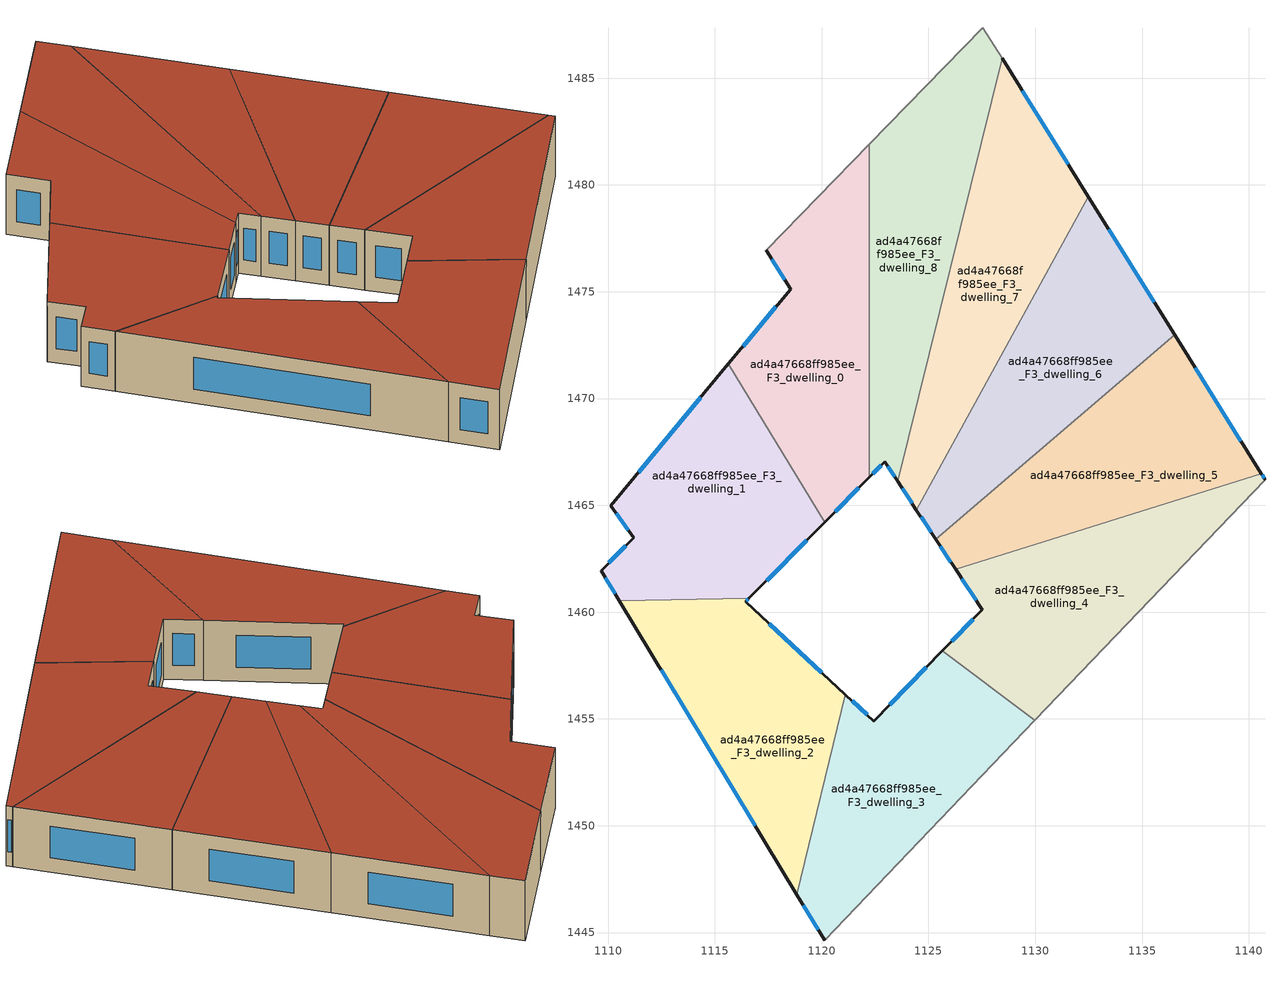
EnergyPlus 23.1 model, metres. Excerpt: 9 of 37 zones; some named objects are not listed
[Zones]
ad4a47668ff985ee_F3_dwelling_0
 floor to ad4a47668ff985ee_F2_dwelling_0 (EU_floor_Construction): 1122.23,1481.91 1122.23,1466.32 1120.14,1464.21 1115.64,1471.62 1118.54,1475.12 1117.4,1476.95 z9
 wall outside (EU_wall_Construction): 1120.14,1464.21 1122.23,1466.32 / 1117.4,1476.95 1118.54,1475.12 1115.64,1471.62 z9:12
 wall adiabatic (EU_wall_Construction): 1122.23,1481.91 1117.4,1476.95 z9:12
 wall to ad4a47668ff985ee_F3_dwelling_8 (EU_wall_Construction): 1122.23,1466.32 1122.23,1481.91 z9:12
 wall to ad4a47668ff985ee_F3_dwelling_1 (EU_wall_Construction): 1115.64,1471.62 1120.14,1464.21 z9:12
 window (EU_Window_Construction): 1120.63,1464.7 1121.74,1465.82 / 1117.86,1474.3 1116.32,1472.44 / 1117.67,1476.52 1118.28,1475.55 z9.7:11.3
 roof outside (EU_roof_Construction): 1120.14,1464.21 1122.23,1466.32 1122.23,1481.91 1117.4,1476.95 1118.54,1475.12 1115.64,1471.62 z12
ad4a47668ff985ee_F3_dwelling_1
 floor to ad4a47668ff985ee_F2_dwelling_1 (EU_floor_Construction): 1115.64,1471.62 1120.14,1464.21 1116.6,1460.64 1110.53,1460.53 1109.67,1461.94 1111.19,1463.47 1110.14,1464.99 z9
 wall outside (EU_wall_Construction): 1115.64,1471.62 1110.14,1464.99 1111.19,1463.47 1109.67,1461.94 1110.53,1460.53 / 1116.6,1460.64 1120.14,1464.21 z9:12
 wall to ad4a47668ff985ee_F3_dwelling_2 (EU_wall_Construction): 1110.53,1460.53 1116.6,1460.64 z9:12
 window (EU_Window_Construction): 1114.35,1470.06 1111.43,1466.55 / 1117.43,1461.48 1119.3,1463.37 / 1109.87,1461.61 1110.33,1460.86 / 1110.84,1463.11 1110.03,1462.3 / 1110.39,1464.63 1110.95,1463.83 z9.7:11.3
 roof outside (EU_roof_Construction): 1116.6,1460.64 1120.14,1464.21 1115.64,1471.62 1110.14,1464.99 1111.19,1463.47 1109.67,1461.94 1110.53,1460.53 z12
ad4a47668ff985ee_F3_dwelling_2
 floor to ad4a47668ff985ee_F2_dwelling_2 (EU_floor_Construction): 1121.11,1456.14 1118.84,1446.78 1110.53,1460.53 1116.6,1460.64 1116.44,1460.49 z9
 wall outside (EU_wall_Construction): 1121.11,1456.14 1116.44,1460.49 1116.6,1460.64 / 1110.53,1460.53 1118.84,1446.78 z9:12
 wall to ad4a47668ff985ee_F3_dwelling_3 (EU_wall_Construction): 1118.84,1446.78 1121.11,1456.14 z9:12
 window (EU_Window_Construction): 1116.48,1460.52 1116.56,1460.61 / 1120.01,1457.16 1117.54,1459.46 / 1112.48,1457.3 1116.89,1450.01 z9.7:11.3
 roof outside (EU_roof_Construction): 1118.84,1446.78 1121.11,1456.14 1116.44,1460.49 1116.6,1460.64 1110.53,1460.53 z12
ad4a47668ff985ee_F3_dwelling_3
 floor to ad4a47668ff985ee_F2_dwelling_3 (EU_floor_Construction): 1129.99,1454.94 1120.14,1444.64 1118.84,1446.78 1121.11,1456.14 1122.44,1454.9 1125.65,1458.19 z9
 wall outside (EU_wall_Construction): 1125.65,1458.19 1122.44,1454.9 1121.11,1456.14 / 1118.84,1446.78 1120.14,1444.64 z9:12
 wall to ad4a47668ff985ee_F3_dwelling_4 (EU_wall_Construction): 1129.99,1454.94 1125.65,1458.19 z9:12
 wall adiabatic (EU_wall_Construction): 1120.14,1444.64 1129.99,1454.94 z9:12
 window (EU_Window_Construction): 1122.13,1455.19 1121.42,1455.85 / 1124.9,1457.41 1123.2,1455.67 / 1119.15,1446.27 1119.83,1445.14 z9.7:11.3
 roof outside (EU_roof_Construction): 1120.14,1444.64 1129.99,1454.94 1125.65,1458.19 1122.44,1454.9 1121.11,1456.14 1118.84,1446.78 z12
ad4a47668ff985ee_F3_dwelling_4
 floor to ad4a47668ff985ee_F2_dwelling_4 (EU_floor_Construction): 1140.58,1466.49 1140.76,1466.21 1129.99,1454.94 1125.65,1458.19 1127.53,1460.11 1126.27,1462.01 z9
 wall outside (EU_wall_Construction): 1126.27,1462.01 1127.53,1460.11 1125.65,1458.19 / 1140.76,1466.21 1140.58,1466.49 z9:12
 wall to ad4a47668ff985ee_F3_dwelling_5 (EU_wall_Construction): 1140.58,1466.49 1126.27,1462.01 z9:12
 wall adiabatic (EU_wall_Construction): 1129.99,1454.94 1140.76,1466.21 z9:12
 window (EU_Window_Construction): 1127.09,1459.66 1126.09,1458.64 / 1126.57,1461.57 1127.23,1460.56 / 1140.72,1466.27 1140.62,1466.42 z9.7:11.3
 roof outside (EU_roof_Construction): 1129.99,1454.94 1140.76,1466.21 1140.58,1466.49 1126.27,1462.01 1127.53,1460.11 1125.65,1458.19 z12
ad4a47668ff985ee_F3_dwelling_5
 floor to ad4a47668ff985ee_F2_dwelling_5 (EU_floor_Construction): 1136.53,1472.98 1140.58,1466.49 1126.27,1462.01 1125.34,1463.41 z9
 wall outside (EU_wall_Construction): 1125.34,1463.41 1126.27,1462.01 / 1140.58,1466.49 1136.53,1472.98 z9:12
 wall to ad4a47668ff985ee_F3_dwelling_6 (EU_wall_Construction): 1136.53,1472.98 1125.34,1463.41 z9:12
 window (EU_Window_Construction): 1125.56,1463.09 1126.05,1462.34 / 1139.63,1468.01 1137.48,1471.45 z9.7:11.3
 roof outside (EU_roof_Construction): 1140.58,1466.49 1136.53,1472.98 1125.34,1463.41 1126.27,1462.01 z12
ad4a47668ff985ee_F3_dwelling_6
 floor to ad4a47668ff985ee_F2_dwelling_6 (EU_floor_Construction): 1132.49,1479.46 1136.53,1472.98 1125.34,1463.41 1124.44,1464.78 z9
 wall outside (EU_wall_Construction): 1124.44,1464.78 1125.34,1463.41 / 1136.53,1472.98 1132.49,1479.46 z9:12
 wall to ad4a47668ff985ee_F3_dwelling_7 (EU_wall_Construction): 1132.49,1479.46 1124.44,1464.78 z9:12
 window (EU_Window_Construction): 1124.65,1464.46 1125.13,1463.74 / 1135.58,1474.5 1133.44,1477.94 z9.7:11.3
 roof outside (EU_roof_Construction): 1136.53,1472.98 1132.49,1479.46 1124.44,1464.78 1125.34,1463.41 z12
ad4a47668ff985ee_F3_dwelling_7
 floor to ad4a47668ff985ee_F2_dwelling_7 (EU_floor_Construction): 1128.45,1485.93 1132.49,1479.46 1124.44,1464.78 1123.56,1466.12 z9
 wall outside (EU_wall_Construction): 1123.56,1466.12 1124.44,1464.78 / 1132.49,1479.46 1128.45,1485.93 z9:12
 wall to ad4a47668ff985ee_F3_dwelling_8 (EU_wall_Construction): 1128.45,1485.93 1123.56,1466.12 z9:12
 window (EU_Window_Construction): 1123.76,1465.8 1124.23,1465.1 / 1131.54,1480.98 1129.4,1484.41 z9.7:11.3
 roof outside (EU_roof_Construction): 1124.44,1464.78 1132.49,1479.46 1128.45,1485.93 1123.56,1466.12 z12
ad4a47668ff985ee_F3_dwelling_8
 floor to ad4a47668ff985ee_F2_dwelling_8 (EU_floor_Construction): 1127.55,1487.36 1128.45,1485.93 1123.56,1466.12 1122.95,1467.04 1122.23,1466.32 1122.23,1481.91 z9
 wall outside (EU_wall_Construction): 1122.23,1466.32 1122.95,1467.04 1123.56,1466.12 z9:12
 wall adiabatic (EU_wall_Construction): 1128.45,1485.93 1127.55,1487.36 1122.23,1481.91 z9:12
 window (EU_Window_Construction): 1123.09,1466.82 1123.41,1466.34 / 1122.4,1466.49 1122.78,1466.87 z9.7:11.3
 roof outside (EU_roof_Construction): 1123.56,1466.12 1128.45,1485.93 1127.55,1487.36 1122.23,1481.91 1122.23,1466.32 1122.95,1467.04 z12
[Building]
EU S2 Campaign: North Axis=0; Terrain=City; Solar Distribution=FullExterior
[Site:Location]
Budapest.Ferenc.Liszt.Intl.AP: Latitude=47.437; Longitude=19.256; Time Zone=1; Elevation=185
[SizingPeriod:WeatherFileDays]
AnnualSizingPeriod: Begin Month=1; Begin Day of Month=1; End Month=12; End Day of Month=31; Day of Week for Start Day=Monday; Use Weather File Daylight Saving Period=No; Use Weather File Rain and Snow Indicators=No
[MATERIAL]
EU_InternalMass_Material: Roughness=MediumRough; Thickness=0.1; Conductivity=1; Density=1800; Specific Heat=900; Thermal Absorptance=0.9; Solar Absorptance=0.7; Visible Absorptance=0.7
[MATERIAL:NOMASS] Roughness=MediumRough; Thermal Absorptance=0.9; Solar Absorptance=0.7; Visible Absorptance=0.7
Name | Thermal Resistance
EU_wall_NoMass | 0.832559
EU_roof_NoMass | 1.39638
EU_floor_NoMass | 0.872794
[WINDOWMATERIAL:SIMPLEGLAZINGSYSTEM]
EU_Window_SimpleGlazing: UFactor=2.79869; Solar Heat Gain Coefficient=0.75; Visible Transmittance=0.75
[CONSTRUCTION]
EU_wall_Construction: EU_wall_NoMass
EU_roof_Construction: EU_roof_NoMass
EU_floor_Construction: EU_floor_NoMass
EU_Window_Construction: EU_Window_SimpleGlazing
EU_InternalMass_Construction: EU_InternalMass_Material
[ZONE] Type=1; Multiplier=1; Ceiling Height=autocalculate; Floor Area=autocalculate; Part of Total Floor Area=Yes
Name | Volume
ad4a47668ff985ee_F3_dwelling_0 | 203.214
ad4a47668ff985ee_F3_dwelling_1 | 203.216
ad4a47668ff985ee_F3_dwelling_2 | 203.231
ad4a47668ff985ee_F3_dwelling_3 | 203.215
ad4a47668ff985ee_F3_dwelling_4 | 203.197
ad4a47668ff985ee_F3_dwelling_5 | 203.223
ad4a47668ff985ee_F3_dwelling_6 | 203.158
ad4a47668ff985ee_F3_dwelling_7 | 203.28
ad4a47668ff985ee_F3_dwelling_8 | 203.226
[INTERNALMASS] Construction=EU_InternalMass_Construction
Name | Zone or ZoneList | Surface Area
ad4a47668ff985ee_F3_dwelling_0_EU_InternalMass | ad4a47668ff985ee_F3_dwelling_0 | 67.7381
ad4a47668ff985ee_F3_dwelling_1_EU_InternalMass | ad4a47668ff985ee_F3_dwelling_1 | 67.7383
ad4a47668ff985ee_F3_dwelling_2_EU_InternalMass | ad4a47668ff985ee_F3_dwelling_2 | 67.7436
ad4a47668ff985ee_F3_dwelling_3_EU_InternalMass | ad4a47668ff985ee_F3_dwelling_3 | 67.7382
ad4a47668ff985ee_F3_dwelling_4_EU_InternalMass | ad4a47668ff985ee_F3_dwelling_4 | 67.7324
ad4a47668ff985ee_F3_dwelling_5_EU_InternalMass | ad4a47668ff985ee_F3_dwelling_5 | 67.741
ad4a47668ff985ee_F3_dwelling_6_EU_InternalMass | ad4a47668ff985ee_F3_dwelling_6 | 67.7236
ad4a47668ff985ee_F3_dwelling_7_EU_InternalMass | ad4a47668ff985ee_F3_dwelling_7 | 67.7494
ad4a47668ff985ee_F3_dwelling_8_EU_InternalMass | ad4a47668ff985ee_F3_dwelling_8 | 67.7422
[OTHEREQUIPMENT] Fuel Type=Electricity; Design Level Calculation Method=Watts/Area; Power per Zone Floor Area=1; Fraction Latent=0; Fraction Radiant=0; Fraction Lost=0; Carbon Dioxide Generation Rate=0; EndUse Subcategory=EU_Step8_InternalGains
Name | Zone or ZoneList or Space or SpaceList | Schedule
EU_Step8_InternalGain_ad4a47668ff985ee_F3_dwelling_0_f000 | ad4a47668ff985ee_F3_dwelling_0 | EU_Step8_GainSchedule_ad4a47668ff985ee_F3_dwelling_0_f000
EU_Step8_InternalGain_ad4a47668ff985ee_F3_dwelling_1_f000 | ad4a47668ff985ee_F3_dwelling_1 | EU_Step8_GainSchedule_ad4a47668ff985ee_F3_dwelling_1_f000
EU_Step8_InternalGain_ad4a47668ff985ee_F3_dwelling_2_f000 | ad4a47668ff985ee_F3_dwelling_2 | EU_Step8_GainSchedule_ad4a47668ff985ee_F3_dwelling_2_f000
EU_Step8_InternalGain_ad4a47668ff985ee_F3_dwelling_3_f000 | ad4a47668ff985ee_F3_dwelling_3 | EU_Step8_GainSchedule_ad4a47668ff985ee_F3_dwelling_3_f000
EU_Step8_InternalGain_ad4a47668ff985ee_F3_dwelling_4_f000 | ad4a47668ff985ee_F3_dwelling_4 | EU_Step8_GainSchedule_ad4a47668ff985ee_F3_dwelling_4_f000
EU_Step8_InternalGain_ad4a47668ff985ee_F3_dwelling_5_f000 | ad4a47668ff985ee_F3_dwelling_5 | EU_Step8_GainSchedule_ad4a47668ff985ee_F3_dwelling_5_f000
EU_Step8_InternalGain_ad4a47668ff985ee_F3_dwelling_6_f000 | ad4a47668ff985ee_F3_dwelling_6 | EU_Step8_GainSchedule_ad4a47668ff985ee_F3_dwelling_6_f000
EU_Step8_InternalGain_ad4a47668ff985ee_F3_dwelling_7_f000 | ad4a47668ff985ee_F3_dwelling_7 | EU_Step8_GainSchedule_ad4a47668ff985ee_F3_dwelling_7_f000
EU_Step8_InternalGain_ad4a47668ff985ee_F3_dwelling_8_f000 | ad4a47668ff985ee_F3_dwelling_8 | EU_Step8_GainSchedule_ad4a47668ff985ee_F3_dwelling_8_f000
[ZONEVENTILATION:DESIGNFLOWRATE] Schedule=EU_AlwaysOn; Design Flow Rate Calculation Method=AirChanges/Hour; Air Changes per Hour=0.475469; Ventilation Type=Natural; Fan Pressure Rise=0; Fan Total Efficiency=1; Constant Term Coefficient=1; Temperature Term Coefficient=0; Velocity Term Coefficient=0; Velocity Squared Term Coefficient=0; Minimum Indoor Temperature=-100; Maximum Indoor Temperature=100; Delta Temperature=-100; Minimum Outdoor Temperature=-100; Maximum Outdoor Temperature=100; Maximum Wind Speed=40
Name | Zone or ZoneList or Space or SpaceList
EU_ConstantAir_ad4a47668ff985ee_F3_dwelling_0 | ad4a47668ff985ee_F3_dwelling_0
EU_ConstantAir_ad4a47668ff985ee_F3_dwelling_1 | ad4a47668ff985ee_F3_dwelling_1
EU_ConstantAir_ad4a47668ff985ee_F3_dwelling_2 | ad4a47668ff985ee_F3_dwelling_2
EU_ConstantAir_ad4a47668ff985ee_F3_dwelling_3 | ad4a47668ff985ee_F3_dwelling_3
EU_ConstantAir_ad4a47668ff985ee_F3_dwelling_4 | ad4a47668ff985ee_F3_dwelling_4
EU_ConstantAir_ad4a47668ff985ee_F3_dwelling_5 | ad4a47668ff985ee_F3_dwelling_5
EU_ConstantAir_ad4a47668ff985ee_F3_dwelling_6 | ad4a47668ff985ee_F3_dwelling_6
EU_ConstantAir_ad4a47668ff985ee_F3_dwelling_7 | ad4a47668ff985ee_F3_dwelling_7
EU_ConstantAir_ad4a47668ff985ee_F3_dwelling_8 | ad4a47668ff985ee_F3_dwelling_8
[HVACTEMPLATE:ZONE:IDEALLOADSAIRSYSTEM] System Availability Schedule=EU_AlwaysOn; Maximum Heating Supply Air Temperature=50; Minimum Cooling Supply Air Temperature=13; Maximum Heating Supply Air Humidity Ratio=0.0156; Minimum Cooling Supply Air Humidity Ratio=0.0077; Heating Limit=NoLimit; Cooling Limit=NoLimit; Heating Availability Schedule=EU_AlwaysOn; Cooling Availability Schedule=EU_CoolingOff; Dehumidification Control Type=ConstantSensibleHeatRatio; Cooling Sensible Heat Ratio=0.7; Dehumidification Setpoint=60; Humidification Control Type=None; Humidification Setpoint=30; Outdoor Air Method=None; Outdoor Air Flow Rate per Person=0.00944; Outdoor Air Flow Rate per Zone Floor Area=0; Outdoor Air Flow Rate per Zone=0; Demand Controlled Ventilation Type=None; Outdoor Air Economizer Type=NoEconomizer; Heat Recovery Type=None; Sensible Heat Recovery Effectiveness=0.7; Latent Heat Recovery Effectiveness=0.65
Name | Template Thermostat
ad4a47668ff985ee_F3_dwelling_0 | EU_HeatOnly_ad4a47668ff985ee_F3_dwelling_0
ad4a47668ff985ee_F3_dwelling_1 | EU_HeatOnly_ad4a47668ff985ee_F3_dwelling_1
ad4a47668ff985ee_F3_dwelling_2 | EU_HeatOnly_ad4a47668ff985ee_F3_dwelling_2
ad4a47668ff985ee_F3_dwelling_3 | EU_HeatOnly_ad4a47668ff985ee_F3_dwelling_3
ad4a47668ff985ee_F3_dwelling_4 | EU_HeatOnly_ad4a47668ff985ee_F3_dwelling_4
ad4a47668ff985ee_F3_dwelling_5 | EU_HeatOnly_ad4a47668ff985ee_F3_dwelling_5
ad4a47668ff985ee_F3_dwelling_6 | EU_HeatOnly_ad4a47668ff985ee_F3_dwelling_6
ad4a47668ff985ee_F3_dwelling_7 | EU_HeatOnly_ad4a47668ff985ee_F3_dwelling_7
ad4a47668ff985ee_F3_dwelling_8 | EU_HeatOnly_ad4a47668ff985ee_F3_dwelling_8
[SIZING:ZONE] Zone Cooling Design Supply Air Temperature Input Method=SupplyAirTemperature; Zone Cooling Design Supply Air Temperature=13; Zone Heating Design Supply Air Temperature Input Method=SupplyAirTemperature; Zone Heating Design Supply Air Temperature=50; Zone Cooling Design Supply Air Humidity Ratio=0.008; Zone Heating Design Supply Air Humidity Ratio=0.008; Cooling Design Air Flow Method=DesignDay; Cooling Design Air Flow Rate=0; Cooling Minimum Air Flow per Zone Floor Area=0.000762; Cooling Minimum Air Flow=0; Cooling Minimum Air Flow Fraction=0.2; Heating Design Air Flow Method=DesignDay; Heating Design Air Flow Rate=0; Heating Maximum Air Flow per Zone Floor Area=0.002032; Heating Maximum Air Flow=0.141576; Heating Maximum Air Flow Fraction=0.3; Account for Dedicated Outdoor Air System=No; Dedicated Outdoor Air System Control Strategy=NeutralSupplyAir; Dedicated Outdoor Air Low Setpoint Temperature for Design=autosize; Dedicated Outdoor Air High Setpoint Temperature for Design=autosize; Zone Load Sizing Method=Sensible Load Only No Latent Load; Zone Latent Cooling Design Supply Air Humidity Ratio Input Method=HumidityRatioDifference; Zone Cooling Design Supply Air Humidity Ratio Difference=0.005; Zone Latent Heating Design Supply Air Humidity Ratio Input Method=HumidityRatioDifference; Zone Humidification Design Supply Air Humidity Ratio Difference=0.005
ad4a47668ff985ee_F3_dwelling_0; ad4a47668ff985ee_F3_dwelling_1; ad4a47668ff985ee_F3_dwelling_2; ad4a47668ff985ee_F3_dwelling_3; ad4a47668ff985ee_F3_dwelling_4; ad4a47668ff985ee_F3_dwelling_5; ad4a47668ff985ee_F3_dwelling_6; ad4a47668ff985ee_F3_dwelling_7; ad4a47668ff985ee_F3_dwelling_8
[SCHEDULE:CONSTANT]
Name | Hourly Value
EU_AlwaysOn | 1
EU_CoolingOff | 0
[SCHEDULE:FILE] Column Number=1; Rows to Skip at Top=0; Number of Hours of Data=8760; Column Separator=Comma; Interpolate to Timestep=No; Minutes per Item=60; Adjust Schedule for Daylight Savings=Yes
Name | File
EU_Step8_GainSchedule_ad4a47668ff985ee_F3_dwelling_0_f000 | ../../schedules/ad4a47668ff985ee/ad4a47668ff985ee_F3_dwelling_0_f000_gain.csv
EU_Step8_GainSchedule_ad4a47668ff985ee_F3_dwelling_1_f000 | ../../schedules/ad4a47668ff985ee/ad4a47668ff985ee_F3_dwelling_1_f000_gain.csv
EU_Step8_GainSchedule_ad4a47668ff985ee_F3_dwelling_2_f000 | ../../schedules/ad4a47668ff985ee/ad4a47668ff985ee_F3_dwelling_2_f000_gain.csv
EU_Step8_GainSchedule_ad4a47668ff985ee_F3_dwelling_3_f000 | ../../schedules/ad4a47668ff985ee/ad4a47668ff985ee_F3_dwelling_3_f000_gain.csv
EU_Step8_GainSchedule_ad4a47668ff985ee_F3_dwelling_4_f000 | ../../schedules/ad4a47668ff985ee/ad4a47668ff985ee_F3_dwelling_4_f000_gain.csv
EU_Step8_GainSchedule_ad4a47668ff985ee_F3_dwelling_5_f000 | ../../schedules/ad4a47668ff985ee/ad4a47668ff985ee_F3_dwelling_5_f000_gain.csv
EU_Step8_GainSchedule_ad4a47668ff985ee_F3_dwelling_6_f000 | ../../schedules/ad4a47668ff985ee/ad4a47668ff985ee_F3_dwelling_6_f000_gain.csv
EU_Step8_GainSchedule_ad4a47668ff985ee_F3_dwelling_7_f000 | ../../schedules/ad4a47668ff985ee/ad4a47668ff985ee_F3_dwelling_7_f000_gain.csv
EU_Step8_GainSchedule_ad4a47668ff985ee_F3_dwelling_8_f000 | ../../schedules/ad4a47668ff985ee/ad4a47668ff985ee_F3_dwelling_8_f000_gain.csv
